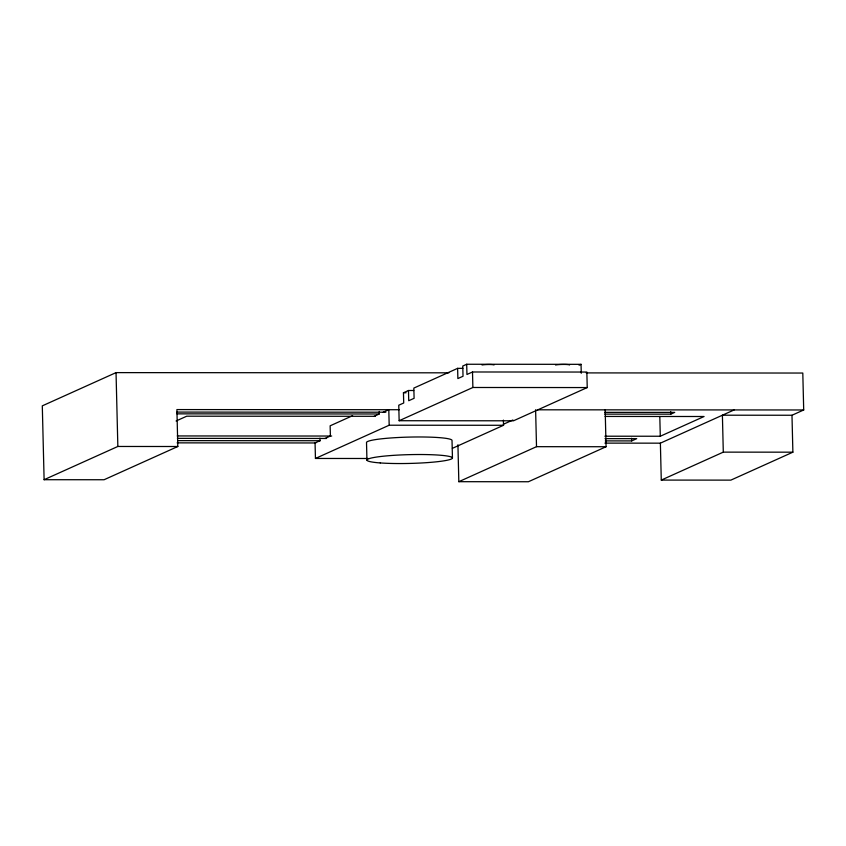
<?xml version="1.0" encoding="UTF-8"?>
<svg xmlns="http://www.w3.org/2000/svg" width="846" height="846" viewBox="0 0 846 846"><rect width="100%" height="100%" fill="white"/><g stroke="black" fill="none" stroke-linecap="round" stroke-linejoin="round"><path stroke-width="1.27" d="M448.856 372.822L116.039 372.621L42.3 405.858L44.108 479.703L104.069 479.745L177.808 446.508L176.909 409.58L399.312 409.718M44.108 479.703L117.848 446.466L177.808 446.508M176.095 420.991L186.733 416.19L375.455 416.306M352.623 415.682L330.141 425.813L330.395 436.039L325.033 438.461M581.265 373.276L581.054 364.33L466.706 364.256L466.95 374.482L472.502 371.986L586.849 372.05L587.23 387.563L513.49 420.8L399.143 420.726L398.762 405.223L403.711 402.992L403.457 392.766L408.481 390.503L413.736 390.503M462.878 368.359L457.623 368.348L413.853 388.081L414.096 398.307L408.734 400.729L408.481 390.503M466.706 364.256L462.773 366.032L463.026 376.248L457.876 378.574L457.623 368.348M374.175 416.306L379.325 413.98L379.262 411.431M383.249 412.214L388.8 409.707L389.181 425.221L315.442 458.458L315.061 442.944L320.01 440.724L319.947 438.165M399.143 420.726L472.882 387.489L587.23 387.563M579.087 365.218L581.054 364.33M503.338 424.301L512.898 419.997M452.388 448.338L503.529 425.284L503.402 420.124M457.929 444.774L458.828 481.691L536.512 446.677L606.074 446.73L605.176 409.802M604.774 414.117L670.783 414.159L674.717 412.393L604.742 412.351M606.074 446.73L528.401 481.744L458.828 481.691M605.281 440.893L631.687 440.914L636.71 438.651L605.027 438.63M604.869 436.208L660.292 436.24L704.073 416.507L605.091 416.444M604.922 443.124L660.377 443.167L734.117 409.929M660.377 443.167L661.276 480.084L723.298 452.134L722.399 415.206L791.983 415.249L803.7 409.972L802.801 373.044L586.204 372.906M791.983 415.249L792.882 452.176L730.859 480.126L661.276 480.084M403.457 392.766L406.091 392.766M537.379 409.802L803.7 409.972M176.962 412.087L385.882 412.214M176.994 413.853L378.997 413.98M389.181 425.221L503.529 425.284M177.269 435.944L331.685 436.039M177.417 438.365L326.556 438.461M177.671 440.629L320.211 440.724M177.11 442.86L315.748 442.955M723.298 452.134L792.882 452.176M315.442 458.458L368.01 458.49M670.719 411.526L670.783 414.159M659.806 416.465L660.292 436.24M631.613 438.27L631.687 440.914M535.613 409.76L536.512 446.677M472.502 371.986L472.882 387.489M452.451 457.887L452.018 440.343A42.776 4.399 -1.4 0 0 408.184 437.118A42.776 4.399 -1.4 0 0 366.519 442.638L366.942 460.171M116.039 372.621L117.848 446.466M555.547 365.007A7.455 0.761 -1.4 0 1 563.838 364.425A7.455 0.761 -1.4 0 1 569.538 365.017M482.04 364.986A6.366 0.656 -1.4 0 1 489.115 364.499A6.366 0.656 -1.4 0 1 493.99 364.996M380.224 462.931A42.776 4.399 -1.4 0 0 451.267 459.05A42.776 4.399 -1.4 0 0 397.588 455.106A42.776 4.399 -1.4 0 0 380.224 462.931"/></g></svg>
